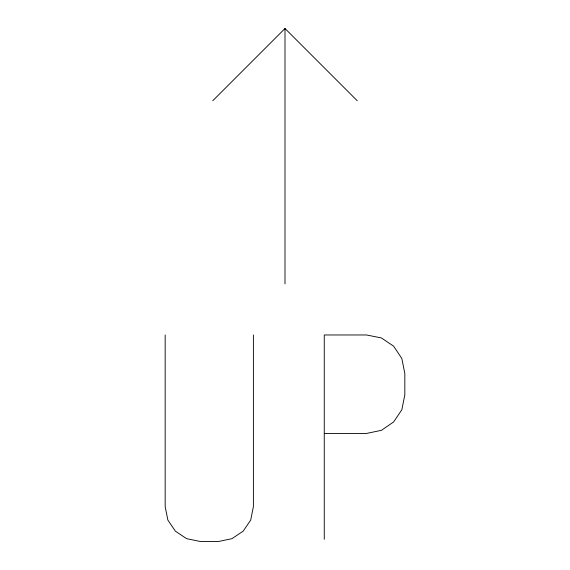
<?xml version="1.0" encoding="UTF-8"?>
<svg xmlns="http://www.w3.org/2000/svg" width="570" height="570" viewBox="0 0 570 570"><rect width="100%" height="100%" fill="white"/><g stroke="black" fill="none" stroke-linecap="round" stroke-linejoin="round"><path stroke-width="0.85" d="M212.767 100.733L285 28.5L357.233 100.733M324.266 433.442L366.531 433.442L381.43 430.322L393.628 421.95L401.85 409.745L404.828 394.846L404.828 373.564L401.85 358.523L393.628 346.182L381.43 337.953L366.531 334.968L324.266 334.968L324.266 539.284M285 28.5L285 283.889M253.393 334.968L253.393 506.609L250.7 520.082L243.183 531.147L231.976 538.664L218.502 541.5L200.348 541.5L186.59 538.664L175.382 531.147L167.865 520.082L165.172 506.609L165.172 334.968"/></g></svg>
